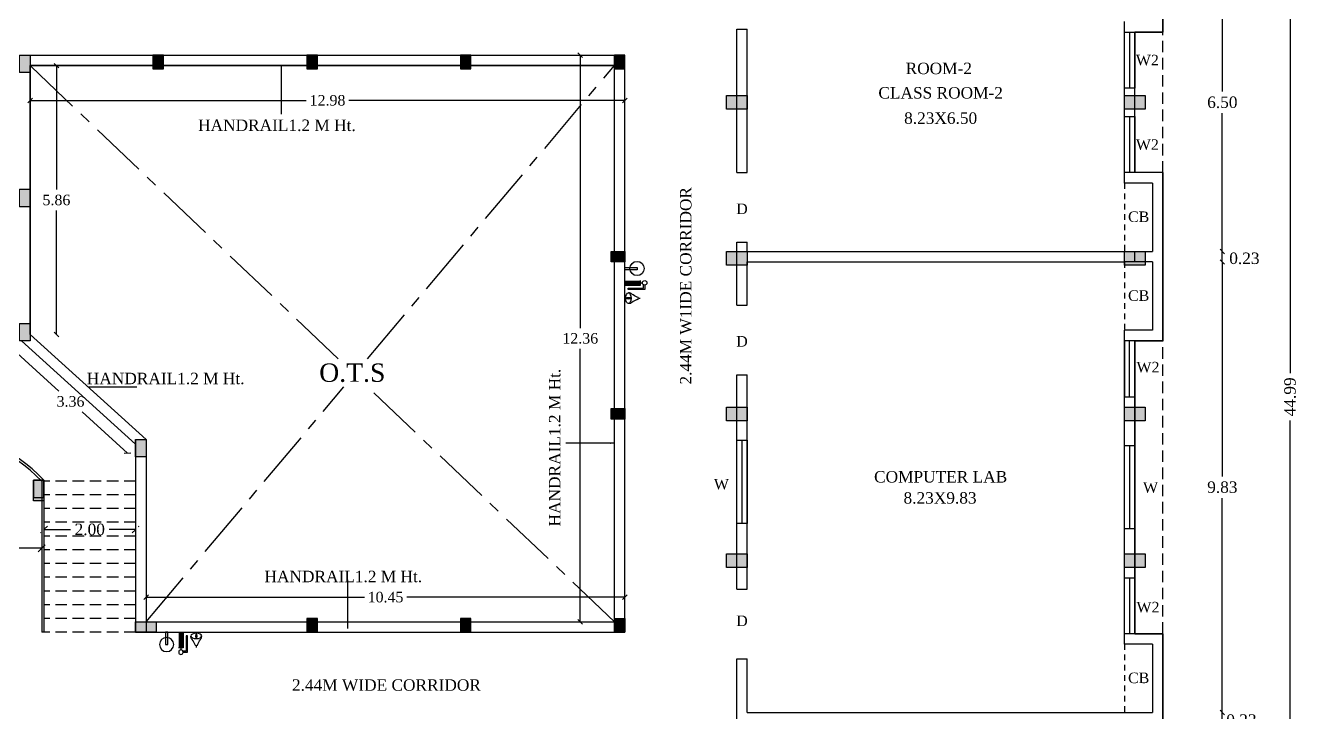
# Model space of a CAD drawing. Header units: metres. Extents: x -53 to 471, y -924 to -843.
# Drawn here: x -20.32 to 7.44, y -903.78 to -888.79 of the extents above; entities that cross this region are included whole.
import ezdxf
from ezdxf.enums import TextEntityAlignment as Align

# ---------------------------------------------------------------- set-up
doc = ezdxf.new("R2010")
doc.units = ezdxf.units.M
doc.header["$MEASUREMENT"] = 0
doc.header["$PDMODE"] = 3
doc.linetypes.add('CENTER', pattern=[2, 1.25, -0.25, 0.25, -0.25])
doc.linetypes.add('HIDDEN', pattern=[0.375, 0.25, -0.125])
doc.layers.get('DEFPOINTS').update_dxf_attribs({"lineweight": 5})
doc.layers.add('BLK_1_FLR_0_BLT_UP_AREA_DEDUCT_EXISTING', color=27, linetype='Continuous')
doc.layers.add('BLK_1_FLR_0_BLT_UP_AREA_EXISTING', color=27, linetype='Continuous')
doc.styles.add('Isa-', font='times.ttf')
doc.styles.add('STYLE2', font='times.ttf')
doc.dimstyles.new('Copy of ISO-25', dxfattribs={"dimscale": 0, "dimtxt": 0.23, "dimasz": 0.1, "dimexe": 1.25, "dimexo": 0.625, "dimgap": 0.11, "dimtad": 0, "dimtih": 1, "dimtoh": 1, "dimzin": 1, "dimdsep": 46, "dimtxsty": 'STYLE2', "dimblk": 'OBLIQUE', "dimcen": 0, "dimse1": 1, "dimse2": 1, "dimclrd": 1, "dimclrt": 3, "dimadec": 0, "dimazin": 2, "dimtfac": 1, "dimtix": 1, "dimtofl": 0, "dimtmove": 0, "dimatfit": 3, "dimfxl": 0, "dimtolj": 1, "dimarcsym": 0})
doc.dimstyles.new('ISO-25', dxfattribs={"dimscale": 0, "dimtxt": 0.23, "dimasz": 0.15, "dimexe": 1.25, "dimexo": 0.625, "dimgap": 0.11, "dimtad": 0, "dimtih": 1, "dimtoh": 1, "dimzin": 1, "dimdsep": 46, "dimtxsty": 'STYLE2', "dimblk": 'OBLIQUE', "dimcen": 0, "dimse1": 1, "dimse2": 1, "dimclrd": 1, "dimclrt": 3, "dimadec": 0, "dimazin": 2, "dimtfac": 1, "dimtix": 1, "dimtofl": 0, "dimtmove": 0, "dimatfit": 3, "dimfxl": 0, "dimtolj": 1, "dimarcsym": 0})

# ---------------------------------------------------------------- blocks, each defined once
blk = doc.blocks.new('_Oblique')
at = {"color": 0, "linetype": 'ByBlock', "lineweight": -2}
blk.add_line((-0.5, -0.5), (0.5, 0.5), dxfattribs=at)
blk = doc.blocks.new('*D69')
at = {"color": 1, "lineweight": -2}
for p, q in [((-24.926, -900.193), (-22.867, -900.193)), ((-19.963, -900.193), (-22.021, -900.193))]:
    blk.add_line(p, q, dxfattribs=at)
at = {"layer": 'DEFPOINTS', "color": 0}
for p in [(-24.926, -899.782), (-19.963, -899.926), (-19.963, -900.193)]:
    blk.add_point(p, dxfattribs=at)
at = {"color": 1, "lineweight": -2, "xscale": 0.15, "yscale": 0.15, "zscale": 0.15, "rotation": 180}
blk.add_blockref('_Oblique', (-24.926, -900.193), dxfattribs=at)
at = {"color": 1, "lineweight": -2, "xscale": 0.15, "yscale": 0.15, "zscale": 0.15}
blk.add_blockref('_Oblique', (-19.963, -900.193), dxfattribs=at)
at = {"color": 3, "lineweight": -3, "insert": (-22.444, -900.193), "char_height": 0.25, "attachment_point": 5, "style": 'STYLE2'}
blk.add_mtext('\\A1;4.96', dxfattribs=at)
blk = doc.blocks.new('*D70')
at = {"color": 1, "lineweight": -2}
for p, q in [((-19.913, -899.782), (-19.335, -899.782)), ((-17.913, -899.782), (-18.49, -899.782))]:
    blk.add_line(p, q, dxfattribs=at)
at = {"layer": 'DEFPOINTS', "color": 0, "linetype": 'HIDDEN'}
for p in [(-19.913, -899.782), (-17.913, -899.782), (-17.913, -899.782)]:
    blk.add_point(p, dxfattribs=at)
at = {"color": 1, "linetype": 'HIDDEN', "lineweight": -2, "xscale": 0.15, "yscale": 0.15, "zscale": 0.15, "rotation": 180}
blk.add_blockref('_Oblique', (-19.913, -899.782), dxfattribs=at)
at = {"color": 1, "linetype": 'HIDDEN', "lineweight": -2, "xscale": 0.15, "yscale": 0.15, "zscale": 0.15}
blk.add_blockref('_Oblique', (-17.913, -899.782), dxfattribs=at)
at = {"color": 3, "linetype": 'HIDDEN', "lineweight": 25, "insert": (-18.913, -899.782), "char_height": 0.25, "attachment_point": 5, "style": 'STYLE2'}
blk.add_mtext('\\A1;2.00', dxfattribs=at)
blk = doc.blocks.new('*D324')
at = {"color": 1, "lineweight": -2}
blk.add_line((5.801, -904.006), (5.801, -903.776), dxfattribs=at)
at = {"layer": 'DEFPOINTS', "color": 0}
for p in [(4.274, -903.776), (5.801, -903.776), (4.274, -904.006)]:
    blk.add_point(p, dxfattribs=at)
at = {"color": 1, "lineweight": -2, "xscale": 0.1, "yscale": 0.1, "zscale": 0.1}
for p, rotation in [((5.801, -903.776), 90), ((5.801, -904.006), 270)]:
    blk.add_blockref('_Oblique', p, dxfattribs=dict(at, rotation=rotation))
at = {"color": 3, "lineweight": 25, "insert": (6.218, -903.942), "char_height": 0.25, "attachment_point": 5, "style": 'STYLE2'}
blk.add_mtext('\\A1;0.23', dxfattribs=at)
blk = doc.blocks.new('*D325')
at = {"color": 1, "lineweight": -2}
for p, q in [((5.801, -893.946), (5.801, -898.623)), ((5.801, -903.776), (5.801, -899.098))]:
    blk.add_line(p, q, dxfattribs=at)
at = {"layer": 'DEFPOINTS', "color": 0}
for p in [(3.664, -893.946), (5.801, -893.946), (4.274, -903.776)]:
    blk.add_point(p, dxfattribs=at)
at = {"color": 1, "lineweight": -2, "xscale": 0.1, "yscale": 0.1, "zscale": 0.1}
for p, rotation in [((5.801, -893.946), 90), ((5.801, -903.776), 270)]:
    blk.add_blockref('_Oblique', p, dxfattribs=dict(at, rotation=rotation))
at = {"color": 3, "lineweight": 25, "insert": (5.801, -898.861), "char_height": 0.25, "attachment_point": 5, "style": 'STYLE2'}
blk.add_mtext('\\A1;9.83', dxfattribs=at)
blk = doc.blocks.new('*D326')
at = {"color": 1, "lineweight": -2}
blk.add_line((5.801, -893.946), (5.801, -893.716), dxfattribs=at)
at = {"layer": 'DEFPOINTS', "color": 0}
for p in [(3.664, -893.716), (5.801, -893.716), (3.664, -893.946)]:
    blk.add_point(p, dxfattribs=at)
at = {"color": 1, "lineweight": -2, "xscale": 0.1, "yscale": 0.1, "zscale": 0.1}
for p, rotation in [((5.801, -893.716), 90), ((5.801, -893.946), 270)]:
    blk.add_blockref('_Oblique', p, dxfattribs=dict(at, rotation=rotation))
at = {"color": 3, "lineweight": 25, "insert": (6.283, -893.868), "char_height": 0.25, "attachment_point": 5, "style": 'STYLE2'}
blk.add_mtext('\\A1;0.23', dxfattribs=at)
blk = doc.blocks.new('*D327')
at = {"color": 1, "lineweight": -2}
for p, q in [((5.801, -887.213), (5.801, -890.227)), ((5.801, -893.716), (5.801, -890.702))]:
    blk.add_line(p, q, dxfattribs=at)
at = {"layer": 'DEFPOINTS', "color": 0}
for p in [(3.664, -887.213), (5.801, -887.213), (3.664, -893.716)]:
    blk.add_point(p, dxfattribs=at)
at = {"color": 1, "lineweight": -2, "xscale": 0.1, "yscale": 0.1, "zscale": 0.1}
for p, rotation in [((5.801, -887.213), 90), ((5.801, -893.716), 270)]:
    blk.add_blockref('_Oblique', p, dxfattribs=dict(at, rotation=rotation))
at = {"color": 3, "lineweight": 25, "insert": (5.801, -890.464), "char_height": 0.25, "attachment_point": 5, "style": 'STYLE2'}
blk.add_mtext('\\A1;6.50', dxfattribs=at)
blk = doc.blocks.new('*D183')
at = {"color": 1, "lineweight": -2}
for p, q in [((7.279, -874.393), (7.279, -896.375)), ((7.279, -919.386), (7.279, -897.404))]:
    blk.add_line(p, q, dxfattribs=at)
at = {"layer": 'DEFPOINTS', "color": 0}
for p in [(-1.516, -874.393), (7.279, -874.393), (-13.946, -919.386)]:
    blk.add_point(p, dxfattribs=at)
at = {"color": 1, "lineweight": -2, "xscale": 0.1, "yscale": 0.1, "zscale": 0.1}
for p, rotation in [((7.279, -874.393), 90), ((7.279, -919.386), 270)]:
    blk.add_blockref('_Oblique', p, dxfattribs=dict(at, rotation=rotation))
at = {"color": 3, "lineweight": 25, "insert": (7.279, -896.889), "char_height": 0.25, "attachment_point": 5, "rotation": 90, "style": 'STYLE2'}
blk.add_mtext('\\A1;44.99', dxfattribs=at)
blk = doc.blocks.new('*D203')
at = {"color": 1, "lineweight": -2}
for p, q in [((-20.214, -890.421), (-14.188, -890.421)), ((-7.236, -890.421), (-13.263, -890.421))]:
    blk.add_line(p, q, dxfattribs=at)
at = {"layer": 'DEFPOINTS', "color": 0}
for p in [(-20.214, -889.663), (-7.236, -889.663), (-20.214, -890.421)]:
    blk.add_point(p, dxfattribs=at)
at = {"color": 1, "lineweight": -2, "xscale": 0.1, "yscale": 0.1, "zscale": 0.1, "rotation": 180}
blk.add_blockref('_Oblique', (-20.214, -890.421), dxfattribs=at)
at = {"color": 1, "lineweight": -2, "xscale": 0.1, "yscale": 0.1, "zscale": 0.1}
blk.add_blockref('_Oblique', (-7.236, -890.421), dxfattribs=at)
at = {"color": 3, "lineweight": -3, "insert": (-13.725, -890.421), "char_height": 0.23, "attachment_point": 5, "style": 'STYLE2'}
blk.add_mtext('\\A1;12.98', dxfattribs=at)
blk = doc.blocks.new('*D204')
at = {"color": 1, "lineweight": -2}
for p, q in [((-8.21, -889.433), (-8.21, -895.387)), ((-8.21, -901.796), (-8.21, -895.842))]:
    blk.add_line(p, q, dxfattribs=at)
at = {"layer": 'DEFPOINTS', "color": 0}
for p in [(-7.466, -889.433), (-8.21, -901.796), (-7.466, -901.796)]:
    blk.add_point(p, dxfattribs=at)
at = {"color": 1, "lineweight": -2, "xscale": 0.1, "yscale": 0.1, "zscale": 0.1}
for p, rotation in [((-8.21, -889.433), 90), ((-8.21, -901.796), 270)]:
    blk.add_blockref('_Oblique', p, dxfattribs=dict(at, rotation=rotation))
at = {"color": 3, "lineweight": -3, "insert": (-8.21, -895.614), "char_height": 0.23, "attachment_point": 5, "style": 'STYLE2'}
blk.add_mtext('\\A1;12.36', dxfattribs=at)
blk = doc.blocks.new('*D205')
at = {"color": 1, "lineweight": -2}
for p, q in [((-17.683, -901.259), (-12.92, -901.259)), ((-7.236, -901.259), (-11.998, -901.259))]:
    blk.add_line(p, q, dxfattribs=at)
at = {"layer": 'DEFPOINTS', "color": 0}
for p in [(-7.236, -901.259), (-17.683, -901.796), (-7.236, -901.796)]:
    blk.add_point(p, dxfattribs=at)
at = {"color": 1, "lineweight": -2, "xscale": 0.1, "yscale": 0.1, "zscale": 0.1, "rotation": 180}
blk.add_blockref('_Oblique', (-17.683, -901.259), dxfattribs=at)
at = {"color": 1, "lineweight": -2, "xscale": 0.1, "yscale": 0.1, "zscale": 0.1}
blk.add_blockref('_Oblique', (-7.236, -901.259), dxfattribs=at)
at = {"color": 3, "lineweight": -3, "insert": (-12.459, -901.259), "char_height": 0.23, "attachment_point": 5, "style": 'STYLE2'}
blk.add_mtext('\\A1;10.45', dxfattribs=at)
blk = doc.blocks.new('*D208')
at = {"color": 1, "lineweight": -2}
for p, q in [((-19.64, -889.663), (-19.64, -892.368)), ((-19.64, -895.527), (-19.64, -892.822))]:
    blk.add_line(p, q, dxfattribs=at)
at = {"layer": 'DEFPOINTS', "color": 0}
for p in [(-20.214, -889.663), (-20.214, -895.527), (-19.64, -895.527)]:
    blk.add_point(p, dxfattribs=at)
at = {"color": 1, "lineweight": -2, "xscale": 0.1, "yscale": 0.1, "zscale": 0.1}
for p, rotation in [((-19.64, -889.663), 90), ((-19.64, -895.527), 270)]:
    blk.add_blockref('_Oblique', p, dxfattribs=dict(at, rotation=rotation))
at = {"color": 3, "lineweight": -3, "insert": (-19.64, -892.595), "char_height": 0.23, "attachment_point": 5, "style": 'STYLE2'}
blk.add_mtext('\\A1;5.86', dxfattribs=at)
blk = doc.blocks.new('*D245')
at = {"color": 1, "lineweight": -2}
for p, q in [((-20.214, -890.421), (-14.188, -890.421)), ((-7.236, -890.421), (-13.263, -890.421))]:
    blk.add_line(p, q, dxfattribs=at)
at = {"layer": 'DEFPOINTS', "color": 0}
for p in [(-20.214, -889.663), (-7.236, -889.663), (-20.214, -890.421)]:
    blk.add_point(p, dxfattribs=at)
at = {"color": 1, "lineweight": -2, "xscale": 0.1, "yscale": 0.1, "zscale": 0.1, "rotation": 180}
blk.add_blockref('_Oblique', (-20.214, -890.421), dxfattribs=at)
at = {"color": 1, "lineweight": -2, "xscale": 0.1, "yscale": 0.1, "zscale": 0.1}
blk.add_blockref('_Oblique', (-7.236, -890.421), dxfattribs=at)
at = {"color": 3, "lineweight": -3, "insert": (-13.725, -890.421), "char_height": 0.23, "attachment_point": 5, "style": 'STYLE2'}
blk.add_mtext('\\A1;12.98', dxfattribs=at)
blk = doc.blocks.new('*D246')
at = {"color": 1, "lineweight": -2}
for p, q in [((-8.21, -889.433), (-8.21, -895.387)), ((-8.21, -901.796), (-8.21, -895.842))]:
    blk.add_line(p, q, dxfattribs=at)
at = {"layer": 'DEFPOINTS', "color": 0}
for p in [(-7.466, -889.433), (-8.21, -901.796), (-7.466, -901.796)]:
    blk.add_point(p, dxfattribs=at)
at = {"color": 1, "lineweight": -2, "xscale": 0.1, "yscale": 0.1, "zscale": 0.1}
for p, rotation in [((-8.21, -889.433), 90), ((-8.21, -901.796), 270)]:
    blk.add_blockref('_Oblique', p, dxfattribs=dict(at, rotation=rotation))
at = {"color": 3, "lineweight": -3, "insert": (-8.21, -895.614), "char_height": 0.23, "attachment_point": 5, "style": 'STYLE2'}
blk.add_mtext('\\A1;12.36', dxfattribs=at)
blk = doc.blocks.new('*D247')
at = {"color": 1, "lineweight": -2}
for p, q in [((-17.683, -901.259), (-12.92, -901.259)), ((-7.236, -901.259), (-11.998, -901.259))]:
    blk.add_line(p, q, dxfattribs=at)
at = {"layer": 'DEFPOINTS', "color": 0}
for p in [(-7.236, -901.259), (-17.683, -901.796), (-7.236, -901.796)]:
    blk.add_point(p, dxfattribs=at)
at = {"color": 1, "lineweight": -2, "xscale": 0.1, "yscale": 0.1, "zscale": 0.1, "rotation": 180}
blk.add_blockref('_Oblique', (-17.683, -901.259), dxfattribs=at)
at = {"color": 1, "lineweight": -2, "xscale": 0.1, "yscale": 0.1, "zscale": 0.1}
blk.add_blockref('_Oblique', (-7.236, -901.259), dxfattribs=at)
at = {"color": 3, "lineweight": -3, "insert": (-12.459, -901.259), "char_height": 0.23, "attachment_point": 5, "style": 'STYLE2'}
blk.add_mtext('\\A1;10.45', dxfattribs=at)
blk = doc.blocks.new('*D250')
at = {"color": 1, "lineweight": -2}
for p, q in [((-19.64, -889.663), (-19.64, -892.368)), ((-19.64, -895.527), (-19.64, -892.822))]:
    blk.add_line(p, q, dxfattribs=at)
at = {"layer": 'DEFPOINTS', "color": 0}
for p in [(-20.214, -889.663), (-20.214, -895.527), (-19.64, -895.527)]:
    blk.add_point(p, dxfattribs=at)
at = {"color": 1, "lineweight": -2, "xscale": 0.1, "yscale": 0.1, "zscale": 0.1}
for p, rotation in [((-19.64, -889.663), 90), ((-19.64, -895.527), 270)]:
    blk.add_blockref('_Oblique', p, dxfattribs=dict(at, rotation=rotation))
at = {"color": 3, "lineweight": -3, "insert": (-19.64, -892.595), "char_height": 0.23, "attachment_point": 5, "style": 'STYLE2'}
blk.add_mtext('\\A1;5.86', dxfattribs=at)
blk = doc.blocks.new('*D533')
at = {"color": 1, "lineweight": -2, "ltscale": 3}
for p, q in [((-20.578, -895.864), (-19.585, -896.763)), ((-18.089, -898.115), (-19.082, -897.217))]:
    blk.add_line(p, q, dxfattribs=at)
at = {"layer": 'DEFPOINTS', "color": 0, "ltscale": 3}
for p in [(-20.402, -895.671), (-17.913, -897.921), (-18.089, -898.115)]:
    blk.add_point(p, dxfattribs=at)
at = {"color": 1, "lineweight": -2, "ltscale": 3, "xscale": 0.1, "yscale": 0.1, "zscale": 0.1}
for p, rotation in [((-20.578, -895.864), 137.8750409224239), ((-18.089, -898.115), 317.8750409224239)]:
    blk.add_blockref('_Oblique', p, dxfattribs=dict(at, rotation=rotation))
at = {"color": 3, "ltscale": 3, "insert": (-19.333, -896.99), "char_height": 0.23, "attachment_point": 5, "style": 'STYLE2'}
blk.add_mtext('\\A1;3.36', dxfattribs=at)
blk = doc.blocks.new('FIRE')
at = {"lineweight": 25}
blk.add_hatch(color=256, dxfattribs=at).paths.add_polyline_path([(4776.393, 1592.591), (4776.49, 1592.591), (4776.49, 1592.93), (4776.393, 1592.93)])
for p, q in [((4776.49, 1592.93), (4776.393, 1592.93)), ((4776.442, 1592.93), (4776.442, 1592.975)), ((4776.559, 1592.998), (4776.483, 1592.998)), ((4776.49, 1593.023), (4776.587, 1593.023)), ((4776.49, 1592.591), (4776.49, 1592.93)), ((4776.559, 1592.664), (4776.559, 1592.998)), ((4776.587, 1593.023), (4776.587, 1592.664)), ((4776.587, 1592.664), (4776.559, 1592.664))]:
    blk.add_line(p, q, dxfattribs=at)
at = {"color": 0, "lineweight": 25, "ltscale": 60}
blk.add_line((4776.778, 1592.887), (4776.778, 1592.923), dxfattribs=at)
blk.add_lwpolyline([(4776.105, 1592.857), (4776.155, 1592.857), (4776.155, 1592.59), (4776.105, 1592.59)], close=True)
at = {"color": 1}
blk.add_circle((4776.13, 1592.857), 0.155, dxfattribs=at)
at = {"lineweight": 25}
blk.add_circle((4776.442, 1593.023), 0.0482, dxfattribs=at)
at = {"color": 0, "lineweight": 25, "ltscale": 60}
blk.add_arc((4776.778, 1592.861), 0.0262, 0, 180, dxfattribs=at)
for centre, major_axis, ratio in [((4776.778, 1592.668), (-0.118, 0), 0.493287), ((4776.778, 1592.676), (0, -0.0501), 0.352249)]:
    blk.add_ellipse(centre, major_axis=major_axis, ratio=ratio, dxfattribs=at)
for points in [[(4776.752, 1592.861), (4776.688, 1592.746), (4776.664, 1592.71), (4776.66, 1592.671)], [(4776.804, 1592.861), (4776.868, 1592.746), (4776.891, 1592.71), (4776.896, 1592.671)]]:
    blk.add_spline(points, degree=3, dxfattribs=at)
blk = doc.blocks.new('FF COLUMN')
for color, points in [(2, [(22.932, -15.42), (23.162, -15.42), (23.162, -15.04), (22.932, -15.04)]), (1, [(25.84, -15.34), (26.07, -15.34), (26.07, -15.04), (25.84, -15.04)]), (1, [(29.2, -15.34), (29.43, -15.34), (29.43, -15.04), (29.2, -15.04)]), (1, [(32.55, -15.34), (32.78, -15.34), (32.78, -15.04), (32.55, -15.04)]), (1, [(35.91, -15.34), (36.14, -15.34), (36.14, -15.04), (35.91, -15.04)]), (5, [(38.81, -16.221), (38.36, -16.221), (38.36, -15.921), (38.81, -15.921)]), (4, [(47.04, -15.921), (47.49, -15.921), (47.49, -16.221), (47.04, -16.221)]), (2, [(22.932, -18.346), (23.162, -18.346), (23.162, -17.966), (22.932, -17.966)]), (1, [(35.84, -19.552), (35.84, -19.322), (36.14, -19.322), (36.14, -19.552)]), (5, [(38.81, -19.622), (38.36, -19.622), (38.36, -19.322), (38.81, -19.322)]), (4, [(47.04, -19.322), (47.49, -19.322), (47.49, -19.622), (47.04, -19.622)]), (2, [(22.932, -21.272), (23.162, -21.272), (23.162, -20.892), (22.932, -20.892)]), (1, [(35.84, -22.982), (35.84, -22.752), (36.14, -22.752), (36.14, -22.982)]), (5, [(38.81, -23.017), (38.36, -23.017), (38.36, -22.717), (38.81, -22.717)]), (4, [(47.04, -22.717), (47.49, -22.717), (47.49, -23.017), (47.04, -23.017)]), (2, [(25.463, -23.805), (25.693, -23.805), (25.693, -23.425), (25.463, -23.425)]), (3, [(23.233, -24.766), (23.233, -24.313), (23.463, -24.313), (23.463, -24.766)]), (5, [(38.81, -26.217), (38.36, -26.217), (38.36, -25.917), (38.81, -25.917)]), (4, [(47.04, -25.917), (47.49, -25.917), (47.49, -26.217), (47.04, -26.217)]), (1, [(29.2, -27.632), (29.43, -27.632), (29.43, -27.332), (29.2, -27.332)]), (1, [(32.55, -27.632), (32.78, -27.632), (32.78, -27.332), (32.55, -27.332)]), (1, [(36.14, -27.632), (35.91, -27.632), (35.91, -27.332), (36.14, -27.332)])]:
    blk.add_hatch(color=color).paths.add_polyline_path(points)
at = {"ltscale": 3}
blk.add_hatch(color=6, dxfattribs=at).paths.add_polyline_path([(25.463, -27.402), (25.463, -27.632), (25.913, -27.632), (25.913, -27.402)])
at = {"color": 2}
for points in [[(22.932, -15.42), (22.932, -15.04), (23.162, -15.04), (23.162, -15.42)], [(22.932, -18.346), (22.932, -17.966), (23.162, -17.966), (23.162, -18.346)], [(22.932, -21.272), (22.932, -20.892), (23.162, -20.892), (23.162, -21.272)], [(25.463, -23.805), (25.463, -23.425), (25.693, -23.425), (25.693, -23.805)]]:
    blk.add_lwpolyline(points, close=True, dxfattribs=at)
at = {"color": 1, "ltscale": 3}
for points in [[(25.84, -15.34), (26.07, -15.34), (26.07, -15.04), (25.84, -15.04)], [(29.2, -15.34), (29.43, -15.34), (29.43, -15.04), (29.2, -15.04)], [(32.55, -15.34), (32.78, -15.34), (32.78, -15.04), (32.55, -15.04)], [(35.91, -15.34), (36.14, -15.34), (36.14, -15.04), (35.91, -15.04)], [(35.84, -19.552), (35.84, -19.322), (36.14, -19.322), (36.14, -19.552)], [(35.84, -22.982), (35.84, -22.752), (36.14, -22.752), (36.14, -22.982)], [(29.2, -27.632), (29.43, -27.632), (29.43, -27.332), (29.2, -27.332)], [(32.55, -27.632), (32.78, -27.632), (32.78, -27.332), (32.55, -27.332)], [(36.14, -27.632), (35.91, -27.632), (35.91, -27.332), (36.14, -27.332)]]:
    blk.add_lwpolyline(points, close=True, dxfattribs=at)
at = {"color": 5}
for points in [[(38.81, -16.221), (38.36, -16.221), (38.36, -15.921), (38.81, -15.921)], [(38.81, -19.622), (38.36, -19.622), (38.36, -19.322), (38.81, -19.322)], [(38.81, -23.017), (38.36, -23.017), (38.36, -22.717), (38.81, -22.717)], [(38.81, -26.217), (38.36, -26.217), (38.36, -25.917), (38.81, -25.917)]]:
    blk.add_lwpolyline(points, close=True, dxfattribs=at)
at = {"color": 4}
for points in [[(47.04, -15.921), (47.49, -15.921), (47.49, -16.221), (47.04, -16.221)], [(47.04, -19.322), (47.49, -19.322), (47.49, -19.622), (47.04, -19.622)], [(47.04, -22.717), (47.49, -22.717), (47.49, -23.017), (47.04, -23.017)], [(47.04, -25.917), (47.49, -25.917), (47.49, -26.217), (47.04, -26.217)]]:
    blk.add_lwpolyline(points, close=True, dxfattribs=at)
at = {"color": 3, "lineweight": -3}
blk.add_lwpolyline([(23.233, -24.766), (23.233, -24.313), (23.463, -24.313), (23.463, -24.766)], close=True, dxfattribs=at)
at = {"color": 6}
blk.add_lwpolyline([(25.463, -27.402), (25.913, -27.402), (25.913, -27.632), (25.463, -27.632)], close=True, dxfattribs=at)

msp = doc.modelspace()

# ---------------------------------------------------------------- hatches: boundary and pattern name
at = {"lineweight": -3}
for points in [[(-17.68281, -898.19866), (-17.68281, -897.81866), (-17.91281, -897.81866), (-17.91281, -898.19866)], [(-20.14281, -899.08603), (-20.14281, -898.70603), (-19.91281, -898.70603), (-19.91281, -899.08603)]]:
    msp.add_hatch(color=5, dxfattribs=at).paths.add_polyline_path(points)

# ---------------------------------------------------------------- linework, layer by layer
for p, q in [((4.50389, -886.98321), (4.50389, -888.93321)), ((3.66389, -892.22555), (3.66389, -888.70321)), ((-4.79611, -891.99598), (-4.79611, -888.86875)), ((-4.79611, -888.86875), (-4.56611, -888.86875)), ((-4.56611, -891.99598), (-4.56611, -888.86875)), ((3.89389, -891.99555), (3.89389, -888.93321)), ((4.50389, -888.93321), (3.89389, -888.93321)), ((-20.44446, -889.43321), (-7.23611, -889.43321)), ((-20.21446, -889.66321), (-7.23611, -889.66321)), ((-20.21446, -895.52663), (-20.21446, -889.66321)), ((-7.46611, -901.79555), (-7.46611, -889.43321)), ((-7.23611, -902.02555), (-7.23611, -889.43321)), ((-4.79611, -891.99598), (-4.56611, -891.99598)), ((4.50389, -891.99555), (3.89389, -891.99555)), ((4.50389, -891.99555), (4.50389, -893.94555)), ((4.50389, -891.99555), (4.50389, -895.66555)), ((4.27389, -892.22555), (3.66389, -892.22555)), ((4.27389, -892.22555), (4.27389, -893.71555)), ((-4.79611, -894.88783), (-4.79611, -893.51598)), ((-4.79611, -893.51598), (-4.56611, -893.51598)), ((-4.56611, -893.71555), (-4.56611, -893.51598)), ((-4.56611, -893.71555), (4.27389, -893.71555)), ((3.89389, -893.94555), (3.89389, -893.71555)), ((4.50389, -893.71555), (4.50389, -895.66555)), ((-4.56611, -894.88783), (-4.56611, -893.94555)), ((-4.56611, -893.94555), (3.66389, -893.94555)), ((4.27389, -893.94555), (3.66389, -893.94555)), ((4.27389, -893.94555), (4.27389, -895.43555)), ((-4.79611, -894.88783), (-4.56611, -894.88783)), ((3.66389, -902.28555), (3.66389, -895.43555)), ((4.27389, -895.43555), (3.66389, -895.43555)), ((-20.40177, -895.66555), (-17.91281, -897.92154)), ((3.89389, -902.05555), (3.89389, -895.66555)), ((4.50389, -895.66555), (3.89389, -895.66555)), ((4.50389, -895.66555), (3.89389, -895.66555)), ((3.89389, -895.66555), (3.89389, -902.05555)), ((-4.79611, -901.08143), (-4.79611, -896.40783)), ((-4.79611, -896.40783), (-4.56611, -896.40783)), ((-4.56611, -901.08143), (-4.56611, -896.40783)), ((-17.91281, -897.81866), (-17.91281, -902.02555)), ((-17.68281, -897.81866), (-17.68281, -902.02555)), ((-19.96281, -898.72555), (-19.96281, -902.02555)), ((-19.91281, -898.70603), (-19.91281, -902.02555)), ((-4.79611, -901.08143), (-4.56611, -901.08143)), ((-17.68281, -901.79555), (-7.23611, -901.79555)), ((-17.91281, -902.02555), (-7.23611, -902.02555)), ((4.50389, -902.05555), (3.89389, -902.05555)), ((3.89389, -902.05555), (4.50389, -902.05555)), ((4.50389, -902.05555), (4.50389, -904.00555)), ((4.50389, -902.05555), (4.50389, -905.72555)), ((4.27389, -902.28555), (3.66389, -902.28555)), ((4.27389, -902.28555), (4.27389, -903.77555)), ((-4.79611, -904.61555), (-4.79611, -902.60143)), ((-4.79611, -902.60143), (-4.56611, -902.60143)), ((-4.56611, -903.77555), (-4.56611, -902.60143)), ((-4.56611, -903.77555), (4.27389, -903.77555))]:
    msp.add_line(p, q, dxfattribs=at)
at = {"color": 1, "lineweight": -3}
for p, q in [((3.77889, -888.93321), (3.77889, -890.15321)), ((3.77889, -890.77555), (3.77889, -891.99555)), ((3.77889, -896.88555), (3.77889, -895.66555)), ((-4.68111, -897.83463), (-4.68111, -899.65463)), ((3.77889, -897.95055), (3.77889, -899.77055)), ((3.77889, -900.83555), (3.77889, -902.05555))]:
    msp.add_line(p, q, dxfattribs=at)
at = {"color": 1, "linetype": 'HIDDEN', "lineweight": -3}
for p, q in [((4.50389, -891.99555), (4.50389, -888.93321)), ((4.50389, -902.05555), (4.50389, -895.66555))]:
    msp.add_line(p, q, dxfattribs=at)
at = {"linetype": 'CENTER', "lineweight": -3}
for p, q in [((-13.49299, -896.05823), (-20.21446, -889.66321)), ((-12.85139, -896.05823), (-7.46611, -889.66321)), ((-17.68281, -901.79555), (-13.36795, -896.67164)), ((-7.46281, -901.79555), (-12.84827, -896.67164))]:
    msp.add_line(p, q, dxfattribs=at)
at = {"color": 41, "linetype": 'HIDDEN', "lineweight": -3, "ltscale": 0.5}
for p, q in [((3.66389, -892.22555), (3.66389, -893.71555)), ((3.66389, -893.94555), (3.66389, -895.43555)), ((3.66389, -902.28555), (3.66389, -903.77555))]:
    msp.add_line(p, q, dxfattribs=at)
at = {"linetype": 'HIDDEN', "lineweight": -3}
for p, q in [((-17.91281, -898.72555), (-19.91281, -898.72555)), ((-17.91281, -899.02555), (-19.91281, -899.02555)), ((-17.91281, -899.32555), (-19.91281, -899.32555)), ((-17.91281, -899.62555), (-19.91281, -899.62555)), ((-17.91281, -899.92555), (-19.91281, -899.92555)), ((-17.91281, -900.22555), (-19.91281, -900.22555)), ((-17.91281, -900.52555), (-19.91281, -900.52555)), ((-17.91281, -900.82555), (-19.91281, -900.82555)), ((-17.91281, -901.12555), (-19.91281, -901.12555)), ((-17.91281, -901.42555), (-19.91281, -901.42555)), ((-17.91281, -901.72555), (-19.91281, -901.72555)), ((-17.91281, -902.02555), (-19.96281, -902.02555))]:
    msp.add_line(p, q, dxfattribs=at)
at = {"color": 2, "lineweight": -3}
for points in [[(3.89389, -890.15321), (3.66389, -890.15321), (3.66389, -888.93321), (3.89389, -888.93321)], [(3.89389, -891.99555), (3.66389, -891.99555), (3.66389, -890.77555), (3.89389, -890.77555)], [(3.89389, -895.66555), (3.66389, -895.66555), (3.66389, -896.88555), (3.89389, -896.88555)], [(-4.56611, -899.65463), (-4.79611, -899.65463), (-4.79611, -897.83463), (-4.56611, -897.83463)], [(3.89389, -899.77055), (3.66389, -899.77055), (3.66389, -897.95055), (3.89389, -897.95055)], [(3.89389, -902.05555), (3.66389, -902.05555), (3.66389, -900.83555), (3.89389, -900.83555)]]:
    msp.add_lwpolyline(points, close=True, dxfattribs=at)
at = {"lineweight": -3}
for points in [[(-7.46611, -889.66321), (-20.21446, -889.66321), (-20.21446, -895.52663), (-17.68281, -897.81866), (-17.68281, -901.79555), (-7.46611, -901.79555)], [(-7.46611, -889.66321), (-20.21446, -889.66321), (-20.21446, -889.88321), (-20.21446, -895.52663), (-17.68281, -897.81866), (-17.68281, -898.19866), (-17.68281, -901.79555), (-7.46611, -901.79555)]]:
    msp.add_lwpolyline(points, close=True, dxfattribs=at)
msp.add_lwpolyline([(-20.21446, -895.52663), (-17.68281, -897.81866)], dxfattribs=at)
at = {"color": 5, "lineweight": -3}
for points in [[(-17.91281, -898.19866), (-17.91281, -897.81866), (-17.68281, -897.81866), (-17.68281, -898.19866)], [(-19.91281, -899.08603), (-19.91281, -898.70603), (-20.14281, -898.70603), (-20.14281, -899.08603)]]:
    msp.add_lwpolyline(points, close=True, dxfattribs=at)
at = {"lineweight": -3}
for centre, radius, start, end in [((-22.44446, -901.09949), 3.48394, 43.392835, 136.607165), ((-22.44446, -901.10053), 3.43498, 43.741859, 136.258141)]:
    msp.add_arc(centre, radius, start, end, dxfattribs=at)
at = {"layer": 'BLK_1_FLR_0_BLT_UP_AREA_DEDUCT_EXISTING', "color": 27}
msp.add_lwpolyline([(-7.46611, -889.66321), (-20.21446, -889.66321), (-20.21446, -895.52663), (-17.68281, -897.81866), (-17.68281, -899.12555), (-17.68281, -901.79555), (-17.68281, -901.79555), (-7.46611, -901.79555)], close=True, dxfattribs=at)
at = {"layer": 'BLK_1_FLR_0_BLT_UP_AREA_EXISTING', "color": 27}
msp.add_lwpolyline([(4.50389, -905.72555), (4.50389, -902.05555), (3.89389, -902.05555), (3.89389, -895.66555), (4.50389, -895.66555), (4.50389, -891.99555), (3.89389, -891.99555), (3.89389, -888.93321), (4.50389, -888.93321), (4.50389, -886.98321)], dxfattribs=at)

# ---------------------------------------------------------------- block references
msp.add_blockref('FF COLUMN', (-43.37611, -874.39336))
at = {"lineweight": -3, "rotation": 270}
msp.add_blockref('FIRE', (-1599.82714, 3882.04112), dxfattribs=at)
at = {"lineweight": -3, "xscale": -1, "rotation": 180}
msp.add_blockref('FIRE', (-4793.36716, 690.56472), dxfattribs=at)

# ---------------------------------------------------------------- texts
at = {"color": 23, "lineweight": -3, "style": 'Isa-'}
msp.add_text('ROOM-2', height=0.25, dxfattribs=at).set_placement((-1.10967, -889.84816))
at = {"color": 4, "lineweight": -3, "style": 'Isa-'}
for s, p in [('W2', (4.16449, -889.65677)), ('W2', (4.16449, -891.49911)), ('D', (-4.68111, -892.9009)), ('CB', (3.97548, -893.074)), ('CB', (3.97548, -894.794)), ('D', (-4.68111, -895.79275)), ('W', (-5.13006, -898.90949)), ('W', (4.23379, -898.9799)), ('W2', (4.17828, -901.5906)), ('D', (-4.68111, -901.88889)), ('CB', (3.97548, -903.134))]:
    msp.add_text(s, height=0.23, dxfattribs=at).set_placement(p, align=Align.CENTER)
at = {"lineweight": -3, "style": 'Isa-'}
for s, height, p in [('CLASS ROOM-2', 0.25, (-0.34582, -890.3813)), ('8.23X6.50', 0.25, (-0.34582, -890.93232)), ('HANDRAIL1.2 M Ht. ', 0.25, (-14.78232, -891.08872)), ('O.T.S', 0.4, (-13.18445, -896.56046)), ('HANDRAIL1.2 M Ht. ', 0.25, (-17.20976, -896.61222)), ('COMPUTER LAB', 0.25, (-0.34582, -898.75749)), ('8.23X9.83', 0.25, (-0.35864, -899.21787)), ('HANDRAIL1.2 M Ht. ', 0.25, (-13.33342, -900.93189)), ('2.44M WIDE CORRIDOR', 0.25, (-12.43953, -903.3004))]:
    msp.add_text(s, height=height, dxfattribs=at).set_placement(p, align=Align.CENTER)
for s, p in [('2.44M W1IDE CORRIDOR', (-5.78334, -894.46535)), ('HANDRAIL1.2 M Ht. ', (-8.64338, -897.94835))]:
    msp.add_text(s, height=0.25, rotation=90, dxfattribs=at).set_placement(p, align=Align.CENTER)
at = {"color": 4, "lineweight": -3, "style": 'Isa-'}
msp.add_text('W2', height=0.23, rotation=360, dxfattribs=at).set_placement((4.17828, -896.35486), align=Align.CENTER)

# ---------------------------------------------------------------- dimensions: what is measured, and where the dimension line sits
at = {"lineweight": 25}
dim = msp.add_linear_dim(base=(7.27852, -874.39336), p1=(-13.94611, -919.38555), p2=(-1.51611, -874.39336), angle=90, dimstyle='Copy of ISO-25', override={"dimscale": 1, "dimtxt": 0.25}, dxfattribs=at)
dim.commit()
dim.dimension.update_dxf_attribs({"geometry": '*D183', "text_midpoint": (7.27852, -896.88946), "text_rotation": 90})
for base, p1, p2, picture, middle in [((5.80102, -887.21321), (3.66389, -893.71555), (3.66389, -887.21321), '*D327', (5.80102, -890.46438)), ((5.80102, -893.94555), (4.27389, -903.77555), (3.66389, -893.94555), '*D325', (5.80102, -898.86055))]:
    dim = msp.add_linear_dim(base=base, p1=p1, p2=p2, angle=90, dimstyle='Copy of ISO-25', override={"dimscale": 1, "dimtxt": 0.25, "dimtmove": 1}, dxfattribs=at)
    dim.commit()
    dim.dimension.update_dxf_attribs({"geometry": picture, "text_midpoint": middle})
at = {"color": 41, "lineweight": -3}
for base, p1, p2, picture, middle in [((-8.21008, -901.79555), (-7.46611, -889.43321), (-7.46611, -901.79555), '*D204', (-8.21008, -895.61438)), ((-8.21008, -901.79555), (-7.46611, -889.43321), (-7.46611, -901.79555), '*D246', (-8.21008, -895.61438)), ((-19.63961, -895.52663), (-20.21446, -889.66321), (-20.21446, -895.52663), '*D208', (-19.63961, -892.59492)), ((-19.63961, -895.52663), (-20.21446, -889.66321), (-20.21446, -895.52663), '*D250', (-19.63961, -892.59492))]:
    dim = msp.add_linear_dim(base=base, p1=p1, p2=p2, angle=90, dimstyle='Copy of ISO-25', override={"dimscale": 1}, dxfattribs=at)
    dim.commit()
    dim.dimension.update_dxf_attribs({"geometry": picture, "text_midpoint": middle})
for base, p1, p2, picture, middle in [((-20.21446, -890.42065), (-7.23611, -889.66321), (-20.21446, -889.66321), '*D203', (-13.72528, -890.42065)), ((-20.21446, -890.42065), (-7.23611, -889.66321), (-20.21446, -889.66321), '*D245', (-13.72528, -890.42065)), ((-7.23611, -901.25948), (-17.68281, -901.79555), (-7.23611, -901.79555), '*D205', (-12.45946, -901.25948)), ((-7.23611, -901.25948), (-17.68281, -901.79555), (-7.23611, -901.79555), '*D247', (-12.45946, -901.25948))]:
    dim = msp.add_linear_dim(base=base, p1=p1, p2=p2, dimstyle='Copy of ISO-25', override={"dimscale": 1}, dxfattribs=at)
    dim.commit()
    dim.dimension.update_dxf_attribs({"geometry": picture, "text_midpoint": middle})
at = {"lineweight": 25}
for base, p1, p2, picture, middle in [((5.80102, -893.71555), (3.66389, -893.94555), (3.66389, -893.71555), '*D326', (6.28293, -893.86839)), ((5.80102, -903.77555), (4.27389, -904.00555), (4.27389, -903.77555), '*D324', (6.21792, -903.94167))]:
    dim = msp.add_linear_dim(base=base, p1=p1, p2=p2, angle=90, dimstyle='Copy of ISO-25', override={"dimscale": 1, "dimtxt": 0.25, "dimtmove": 2}, dxfattribs=at)
    dim.commit()
    dim.dimension.update_dxf_attribs({"geometry": picture, "text_midpoint": middle, "dimtype": 160})
at = {"color": 41, "ltscale": 3}
dim = msp.add_aligned_dim(p1=(-20.40233, -895.67055), p2=(-17.91337, -897.92146), distance=-0.2615, dimstyle='Copy of ISO-25', override={"dimscale": 1}, dxfattribs=at)
dim.commit()
dim.dimension.update_dxf_attribs({"geometry": '*D533', "text_midpoint": (-19.33325, -896.98995)})
at = {"linetype": 'HIDDEN', "lineweight": 25}
dim = msp.add_linear_dim(base=(-17.91281, -899.78183), p1=(-19.91281, -899.78183), p2=(-17.91281, -899.78183), dimstyle='ISO-25', override={"dimscale": 1, "dimtxt": 0.25}, dxfattribs=at)
dim.commit()
dim.dimension.update_dxf_attribs({"geometry": '*D70', "text_midpoint": (-18.91281, -899.78183)})
at = {"color": 2, "lineweight": -3}
dim = msp.add_linear_dim(base=(-19.96281, -900.19291), p1=(-24.92611, -899.78246), p2=(-19.96281, -899.92555), dimstyle='ISO-25', override={"dimscale": 1, "dimtxt": 0.25}, dxfattribs=at)
dim.commit()
dim.dimension.update_dxf_attribs({"geometry": '*D69', "text_midpoint": (-22.44446, -900.19291)})

# ---------------------------------------------------------------- leaders
at = {"color": 41, "ltscale": 3}
for points in [[(-14.73379, -889.66321), (-14.73379, -890.72285)], [(-18.94864, -896.67264), (-17.88899, -896.67264)], [(-7.46281, -897.89982), (-8.52246, -897.89982)], [(-13.2849, -901.93924), (-13.2849, -900.87959)]]:
    msp.add_leader(points, dimstyle='Copy of ISO-25', override={"dimscale": 1}, dxfattribs=at)

doc.saveas('drawing.dxf')
